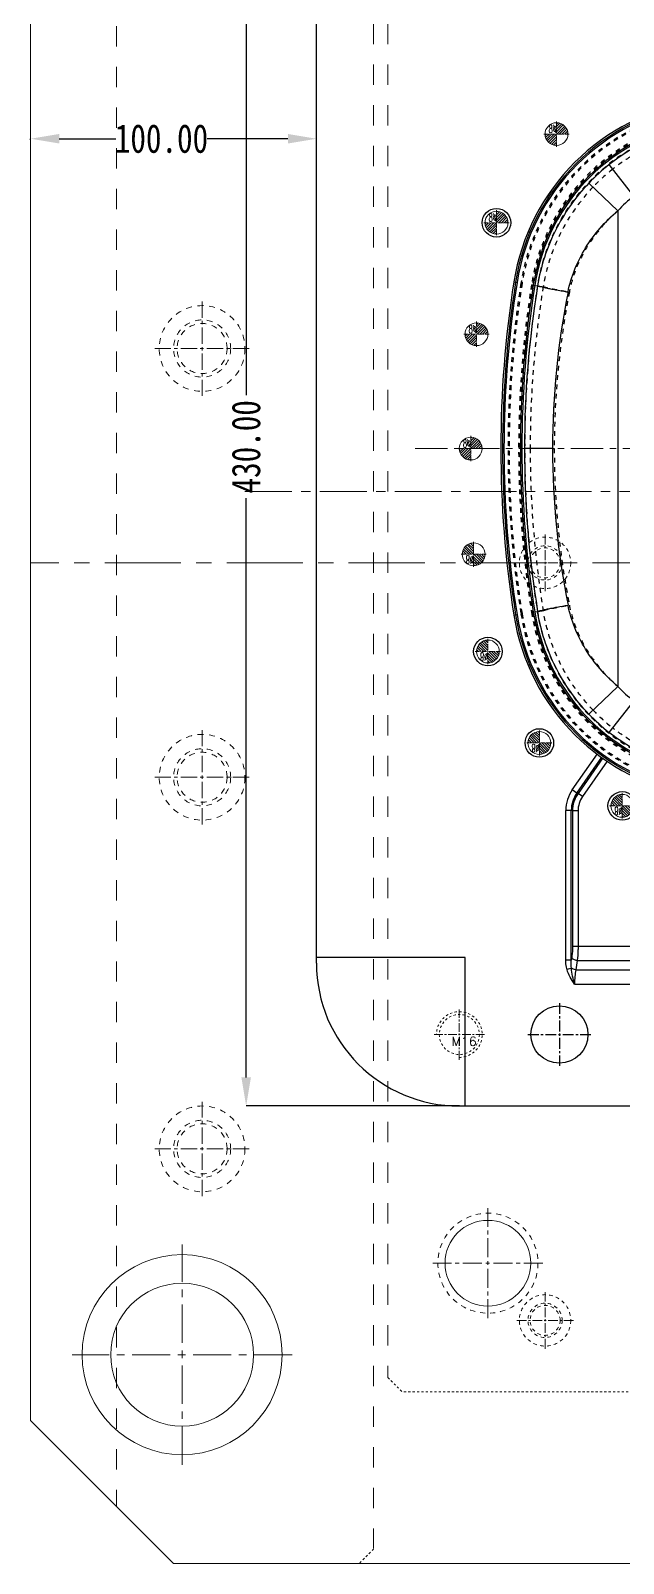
# Model space of a CAD drawing. Header units: millimetres. Extents: x -569 to 1807, y -7664 to 1724.
# Drawn here: x -42 to 166, y -1317 to -781 of the extents above; entities that cross this region are included whole.
import ezdxf
from ezdxf.enums import TextEntityAlignment as Align

# ---------------------------------------------------------------- set-up
doc = ezdxf.new("R2010")
doc.units = ezdxf.units.MM
doc.header["$LTSCALE"] = 16.335
doc.header["$PDMODE"] = 3
doc.header["$PDSIZE"] = 0.3125
doc.linetypes.add('CENTER', pattern=[0.6, 0.375, -0.075, 0.075, -0.075])
doc.linetypes.add('HIDDEN', pattern=[0.2, 0.1, -0.1])
doc.layers.get('0').update_dxf_attribs({"linetype": 'CONTINUOUS'})
doc.layers.get('Defpoints').update_dxf_attribs({"linetype": 'CONTINUOUS'})
for name, color, linetype, lineweight in [('center', 1, 'CENTER', 9), ('epin', 13, 'CONTINUOUS', 9), ('moldbase', 7, 'CONTINUOUS', 20), ('screw', 33, 'CONTINUOUS', 13)]:
    doc.layers.add(name, color=color, linetype=linetype, lineweight=lineweight)
doc.layers.add('DEFAULT_2', color=8, linetype='HIDDEN')
doc.styles.get("Standard").update_dxf_attribs({"font": 'txt', "width": 0.8})
doc.styles.add('TXT', font='txt.shx', dxfattribs={"bigfont": 'gbcbig.shx'})
doc.styles.add('TXT05', font='txt.shx', dxfattribs={"width": 0.5, "bigfont": 'gbcbig.shx'})
doc.dimstyles.get("Standard").update_dxf_attribs({"dimtxt": 0.15625, "dimasz": 0.1875, "dimexe": 0.125, "dimexo": 0.0625, "dimtad": 0, "dimtih": 1, "dimtoh": 1, "dimdsep": 46, "dimtxsty": 'Standard', "dimcen": 0.09, "dimadec": 0, "dimazin": 0, "dimtp": 0.01, "dimtm": 0.01, "dimtfac": 1, "dimtofl": 0, "dimtmove": 0, "dimatfit": 3, "dimfxl": 0, "dimtolj": 1, "dimarcsym": 0})

# ---------------------------------------------------------------- blocks, each defined once
blk = doc.blocks.new('screw_m16_g')
at = {"layer": 'screw', "color": 1, "linetype": 'CENTER', "ltscale": 0.497582}
for p, q in [((0, -8.8), (0, 8.8)), ((-8.8, 0), (8.8, 0))]:
    blk.add_line(p, q, dxfattribs=at)
at = {"layer": 'screw', "linetype": 'HIDDEN', "ltscale": 0.497582}
blk.add_circle((0, 0), 7, dxfattribs=at)
at = {"layer": 'screw', "color": 92, "linetype": 'HIDDEN', "ltscale": 0.497582}
blk.add_arc((0, 0), 8, 270, 180, dxfattribs=at)
at = {"layer": 'screw', "color": 6, "style": 'TXT'}
blk.add_text('M16', height=3.2, dxfattribs=at).set_placement((-2.72, -4))
blk = doc.blocks.new('*D17')
at = {"color": 6, "lineweight": -2}
for p, q in [((108.27, -727.21), (33.67, -727.21)), ((33.67, -737.21), (33.67, -908.59)), ((33.67, -1147.21), (33.67, -944.59)), ((108.27, -1157.21), (33.67, -1157.21))]:
    blk.add_line(p, q, dxfattribs=at)
at = {"color": 6}
for points in [[(32.01, -737.21), (35.34, -737.21), (33.67, -727.21)], [(32.01, -1147.21), (35.34, -1147.21), (33.67, -1157.21)]]:
    blk.add_solid(points, dxfattribs=at)
at = {"layer": 'Defpoints', "color": 0}
for p in [(108.27, -727.21), (33.67, -1157.21), (108.27, -1157.21, 0)]:
    blk.add_point(p, dxfattribs=at)
at = {"color": 4, "insert": (33.67, -926.59), "char_height": 10, "attachment_point": 5, "rotation": 90}
blk.add_mtext('\\A1;430.00', dxfattribs=at)
blk = doc.blocks.new('*D23')
at = {"color": 6, "lineweight": -2}
for p, q in [((-41.73, -819.24), (-41.73, -818.82)), ((-31.73, -818.82), (-11.95, -818.82)), ((48.27, -818.82), (20.05, -818.82)), ((58.27, -819.24), (58.27, -818.82))]:
    blk.add_line(p, q, dxfattribs=at)
at = {"color": 6}
for points in [[(-31.73, -817.16), (-31.73, -820.49), (-41.73, -818.82)], [(48.27, -817.16), (48.27, -820.49), (58.27, -818.82)]]:
    blk.add_solid(points, dxfattribs=at)
at = {"layer": 'Defpoints', "color": 0}
for p in [(-41.73, -818.82), (-41.73, -819.24), (58.27, -819.24)]:
    blk.add_point(p, dxfattribs=at)
at = {"color": 4, "insert": (4.05, -818.82), "char_height": 10, "attachment_point": 5}
blk.add_mtext('\\A1;100.00', dxfattribs=at)
blk = doc.blocks.new('2')
at = {"layer": 'moldbase', "color": 1, "linetype": 'CENTER', "ltscale": 0.55978}
for p, q in [((2138.27, -977.11), (2138.27, -957.31)), ((2138.27, -977.11), (2138.27, -957.31)), ((2138.27, -957.31), (2138.27, -977.11)), ((2148.17, -967.21), (2128.37, -967.21)), ((2128.37, -967.21), (2148.17, -967.21)), ((2128.37, -967.21), (2148.17, -967.21)), ((2138.27, -1242.11), (2138.27, -1222.31)), ((2128.37, -1232.21), (2148.17, -1232.21))]:
    blk.add_line(p, q, dxfattribs=at)
at = {"layer": 'moldbase', "color": 1, "linetype": 'CENTER', "ltscale": 1.08846}
for p, q in [((2118.27, -1231.46), (2118.27, -1192.96)), ((2137.52, -1212.21), (2099.02, -1212.21))]:
    blk.add_line(p, q, dxfattribs=at)
at = {"layer": 'moldbase', "color": 8, "linetype": 'HIDDEN', "ltscale": 0.746373}
for centre, radius in [((2138.27, -967.21), 9), ((2138.27, -967.21), 9), ((2138.27, -967.21), 9), ((2138.27, -967.21), 6), ((2138.27, -967.21), 6), ((2138.27, -967.21), 6), ((2138.27, -967.21), 5.25), ((2138.27, -967.21), 5.25), ((2138.27, -967.21), 5.25), ((2138.27, -1232.21), 9), ((2138.27, -1232.21), 6), ((2138.27, -1232.21), 5.25)]:
    blk.add_circle(centre, radius, dxfattribs=at)
at = {"layer": 'moldbase', "color": 8, "linetype": 'HIDDEN', "ltscale": 1.08846}
blk.add_circle((2118.27, -1212.21), 17.5, dxfattribs=at)
at = {"layer": 'moldbase'}
blk.add_circle((2118.27, -1212.21), 15, dxfattribs=at)
blk = doc.blocks.new('epin_ejp_8')
at = {"layer": 'epin'}
h = blk.add_hatch(dxfattribs=at)
h.set_pattern_fill('_ANSI31', color=123, scale=0.2, angle=90, style=0)
h.set_pattern_definition([(135, (-263.1036, 1313.3417), (-0.4490128, -0.4490128), [])])
h.paths.add_polyline_path([(0, 4, 0.414214), (-4, 0), (0, 0)])
h.paths.add_polyline_path([(4, 0), (0, 0), (0, -4, 0.414214)])
at = {"layer": 'epin', "color": 1, "linetype": 'CENTER', "ltscale": 0.248791}
for p, q in [((-4.4, 0), (4.4, 0)), ((0, -4.4), (0, 4.4))]:
    blk.add_line(p, q, dxfattribs=at)
at = {"layer": 'epin'}
blk.add_circle((0, 0), 4, dxfattribs=at)
at = {"layer": 'epin', "color": 6, "style": 'TXT05', "width": 0.5}
blk.add_text('%%c8', height=2.8, dxfattribs=at).set_placement((1.33, 1.8), align=Align.MIDDLE)
blk = doc.blocks.new('12')
at = {"layer": 'epin', "color": 4, "xscale": -1}
for p in [(-2647.62, 2368.4), (-2617.62, 2370.4), (-2711.62, 2358.4), (-2742.62, 2340.4), (-2763.62, 2309.4), (-2770.62, 2270.4), (-2772.62, 2230.4, 0)]:
    blk.add_blockref('epin_ejp_8', p, dxfattribs=at)
at = {"layer": 'epin', "color": 4}
for p in [(-2585.62, 2370.4), (-2555.62, 2368.4), (-2491.62, 2358.4), (-2460.62, 2340.4), (-2439.62, 2309.4), (-2432.62, 2270.4), (-2430.62, 2230.4, 0)]:
    blk.add_blockref('epin_ejp_8', p, dxfattribs=at)
at = {"layer": 'epin', "color": 4, "rotation": 180}
for p in [(-2771.62, 2193.4), (-2766.62, 2159.4), (-2748.62, 2127.4), (-2719.62, 2105.4)]:
    blk.add_blockref('epin_ejp_8', p, dxfattribs=at)
at = {"layer": 'epin', "color": 4, "xscale": -1, "rotation": 180}
for p in [(-2431.62, 2193.4), (-2436.62, 2159.4), (-2454.62, 2127.4), (-2483.62, 2105.4)]:
    blk.add_blockref('epin_ejp_8', p, dxfattribs=at)
at = {"layer": 'epin'}
for p in [(-2676.62, 2094.9), (-2641.62, 2091.9)]:
    blk.add_blockref('epin_ejp_8', p, dxfattribs=at)
at = {"layer": 'epin', "xscale": -1}
for p in [(-2526.62, 2094.9), (-2561.62, 2091.9)]:
    blk.add_blockref('epin_ejp_8', p, dxfattribs=at)

msp = doc.modelspace()

# ---------------------------------------------------------------- linework, layer by layer
for p, q in [((58.267, -1107.21), (58.267, -777.21)), ((110.267, -1105.21), (58.267, -1105.21)), ((110.267, -1157.21), (110.267, -1105.21)), ((108.267, -1157.21, 0), (458.267, -1157.21, 0))]:
    msp.add_line(p, q)
at = {"color": 7, "linetype": 'Continuous'}
for p, q in [((169.352, -838.881), (160.713, -827.874)), ((153.607, -834.322), (163.726, -843.987)), ((163.726, -843.987), (163.726, -1010.434)), ((127.354, -868.927), (128.448, -869.1)), ((134.141, -869.999), (135.651, -870.237)), ((140.897, -927.21), (131.055, -927.21)), ((127.354, -985.493), (128.448, -985.32)), ((134.141, -984.421), (135.651, -984.183)), ((163.726, -1010.434), (153.607, -1020.098)), ((160.713, -1026.546), (169.352, -1015.539)), ((147.792, -1046.607), (156.638, -1033.973)), ((149.374, -1047.715), (158.165, -1035.161)), ((158.473, -1035.447), (149.792, -1047.846)), ((160.035, -1036.586), (151.374, -1048.954)), ((149.374, -1047.715), (147.792, -1046.607)), ((149.792, -1047.846), (149.374, -1047.715)), ((151.374, -1048.954), (149.792, -1047.846)), ((145.521, -1106.195), (145.521, -1053.809)), ((147.453, -1053.809), (145.521, -1053.809)), ((147.87, -1053.941), (147.453, -1053.809)), ((147.453, -1106.195), (147.453, -1053.809)), ((147.87, -1053.941), (147.87, -1101.354)), ((149.802, -1053.941), (147.87, -1053.941)), ((149.802, -1053.941), (149.802, -1101.354)), ((270.599, -1101.354), (147.87, -1101.354)), ((147.453, -1106.195), (145.521, -1106.195)), ((147.483, -1108.998), (145.946, -1109.451)), ((147.583, -1105.354), (147.453, -1106.195)), ((149.515, -1106.354), (149.021, -1109.546)), ((149.021, -1109.546), (417.514, -1109.546)), ((149.515, -1106.354), (271.204, -1106.354)), ((148.59, -1114.546), (417.944, -1114.546))]:
    msp.add_line(p, q, dxfattribs=at)
at = {"color": 1, "linetype": 'CENTER', "ltscale": 0.621977}
for p, q in [((143.267, -1121.21), (143.267, -1143.21)), ((132.267, -1132.21), (154.267, -1132.21))]:
    msp.add_line(p, q, dxfattribs=at)
for centre, radius in [((121.267, -848.21), 5), ((118.267, -998.21), 5), ((136.267, -1030.21), 5), ((165.267, -1052.21), 5), ((143.267, -1132.21), 10)]:
    msp.add_circle(centre, radius)
at = {"color": 7, "linetype": 'Continuous'}
for centre, radius, start, end in [((202.214, -880.748), 75.788, 98.74901, 171.02639), ((202.214, -880.748), 75.181, 98.74901, 171.02639), ((202.214, -880.748), 74.68, 98.74901, 171.02639), ((202.214, -880.748), 68.917, 98.74901, 171.02639), ((202.214, -880.748), 68.417, 98.74901, 171.02639), ((202.214, -880.748), 67.217, 128.12857, 136.31444), ((202.214, -880.748), 53.224, 128.12857, 136.31444), ((496.438, -927.21), 373.658, 171.02639, 188.97361), ((496.438, -927.21), 373.051, 171.02639, 188.97361), ((496.438, -927.21), 372.55, 171.02639, 188.97361), ((496.438, -927.21), 366.786, 171.02639, 188.97361), ((496.438, -927.21), 366.286, 171.02639, 188.97361), ((487.555, -927.297), 356.499, 170.78984, 179.98598), ((422.699, -927.364), 281.802, 168.75677, 179.96865), ((487.558, -927.123), 356.503, 180.01407, 189.21011), ((422.699, -927.056), 281.802, 180.03135, 191.24323), ((202.214, -973.672), 75.788, 188.97361, 261.25099), ((202.214, -973.672), 75.181, 188.97361, 261.25099), ((202.214, -973.672), 74.68, 188.97361, 261.25099), ((202.214, -973.672), 68.917, 188.97361, 261.25099), ((202.214, -973.672), 68.417, 188.97361, 261.25099), ((202.214, -973.672), 53.224, 223.68556, 231.87143), ((202.214, -973.672), 67.217, 223.68556, 231.87143), ((158.058, -1053.803), 12.537, 144.97075, 180.02925), ((157.928, -1053.762), 10.475, 144.74127, 180.25873), ((158.614, -1053.978), 10.744, 145.20036, 179.79964), ((158.481, -1053.936), 8.679, 144.97074, 180.02926)]:
    msp.add_arc(centre, radius, start, end, dxfattribs=at)
msp.add_arc((108.267, -1107.21, 0), 50, 180, 270)
for points, knots in [([(191.975, -814.218), (189.138, -814.661), (183.514, -815.917), (175.395, -818.869), (167.719, -822.832), (162.973, -826.1), (160.713, -827.874)], [0, 0, 0, 0, 0.2500009, 0.4999566, 0.7499293, 1, 1, 1, 1]), ([(153.607, -834.322), (151.261, -836.778), (146.925, -842.04), (141.669, -850.805), (137.789, -860.258), (136.191, -866.886), (135.651, -870.237)], [0, 0, 0, 0, 0.2501601, 0.5000992, 0.7499868, 1, 1, 1, 1]), ([(146.305, -872.42), (146.84, -869.717), (148.441, -864.364), (152.271, -856.842), (157.396, -849.945), (161.515, -845.881), (163.726, -843.987)], [0, 0, 0, 0, 0.2435732, 0.4906519, 0.7426192, 1, 1, 1, 1]), ([(135.651, -870.237), (135.696, -870.261), (135.814, -870.309), (136.033, -870.382), (136.333, -870.468), (136.897, -870.614), (137.805, -870.822), (139.116, -871.1), (140.687, -871.41), (142.457, -871.742), (144.351, -872.083), (145.648, -872.308), (146.305, -872.42)], [0, 0, 0, 0, 0.0138948, 0.03501, 0.0636121, 0.0999253, 0.195734, 0.3201484, 0.4694134, 0.6371839, 0.8164319, 1, 1, 1, 1]), ([(135.651, -984.183), (135.698, -984.158), (135.821, -984.108), (136.051, -984.033), (136.364, -983.944), (136.95, -983.793), (137.882, -983.581), (139.217, -983.3), (140.795, -982.99), (143.183, -982.542), (145.041, -982.216), (146.305, -982)], [0, 0, 0, 0, 0.0145045, 0.0366283, 0.066538, 0.1043537, 0.2032952, 0.330132, 0.4801566, 0.6465573, 1, 1, 1, 1]), ([(153.607, -1020.098), (151.261, -1017.642), (146.925, -1012.38), (141.669, -1003.616), (137.789, -994.163), (136.191, -987.534), (135.651, -984.183)], [0, 0, 0, 0, 0.2501587, 0.5000965, 0.7499852, 1, 1, 1, 1]), ([(163.726, -1010.433), (161.515, -1008.539), (157.396, -1004.476), (152.271, -997.579), (148.441, -990.057), (146.84, -984.703), (146.305, -982)], [0, 0, 0, 0, 0.2573808, 0.5093481, 0.7564268, 1, 1, 1, 1]), ([(191.975, -1040.202), (189.138, -1039.759), (183.514, -1038.503), (175.395, -1035.551), (167.719, -1031.588), (162.973, -1028.32), (160.713, -1026.546)], [0, 0, 0, 0, 0.2500015, 0.4999577, 0.7499299, 1, 1, 1, 1]), ([(147.87, -1101.354), (147.87, -1101.703), (147.846, -1103.04), (147.734, -1104.377), (147.583, -1105.354)], [0, 0, 0, 0, 0.2610158, 1, 1, 1, 1]), ([(149.802, -1101.354), (149.802, -1101.789), (149.778, -1103.459), (149.666, -1105.129), (149.515, -1106.354)], [0, 0, 0, 0, 0.2610214, 1, 1, 1, 1]), ([(145.946, -1109.451), (145.868, -1109.188), (145.61, -1108.121), (145.521, -1107.018), (145.521, -1106.195)], [0, 0, 0, 0, 0.2502584, 1, 1, 1, 1]), ([(148.59, -1114.546), (148.036, -1113.761), (146.988, -1112.148), (146.217, -1110.372), (145.946, -1109.451)], [0, 0, 0, 0, 0.5002331, 1, 1, 1, 1]), ([(148.59, -1114.546), (148.331, -1113.629), (147.875, -1111.797), (147.568, -1109.93), (147.483, -1108.998)], [0, 0, 0, 0, 0.5045592, 1, 1, 1, 1]), ([(149.021, -1109.546), (148.732, -1109.512), (148.193, -1109.391), (147.69, -1109.151), (147.483, -1108.998)], [0, 0, 0, 0, 0.5311294, 1, 1, 1, 1]), ([(149.515, -1106.354), (149.294, -1106.328), (148.87, -1106.243), (148.298, -1106.024), (147.851, -1105.737), (147.639, -1105.483), (147.583, -1105.354)], [0, 0, 0, 0, 0.2962476, 0.573996, 0.8118017, 1, 1, 1, 1]), ([(149.021, -1109.546), (148.873, -1110.34), (148.659, -1112.004), (148.59, -1113.679), (148.59, -1114.546)], [0, 0, 0, 0, 0.482602, 1, 1, 1, 1])]:
    msp.add_open_spline(points, degree=3, knots=knots, dxfattribs=at)
msp.add_open_spline([(147.483, -1108.998), (147.382, -1108.069), (147.391, -1107.128), (147.453, -1106.195)], degree=3, dxfattribs=at)
at = {"layer": 'center', "color": 1, "linetype": 'CENTER', "ltscale": 1.853314}
msp.add_line((92.78, -927.21, 0), (473.754, -927.21, 0), dxfattribs=at)
at = {"layer": 'center', "color": 1, "linetype": 'CENTER', "ltscale": 2.674503}
msp.add_line((33.267, -942.21), (533.267, -942.21), dxfattribs=at)
at = {"layer": 'DEFAULT_2', "color": 8, "linetype": 'HIDDEN'}
for p, q in [((130.226, -869.381), (129.836, -869.319)), ((133.515, -869.9), (133.906, -869.962)), ((135.651, -870.237), (137.626, -870.549)), ((140.897, -927.21), (141.49, -927.21)), ((130.226, -985.039), (129.836, -985.101)), ((133.515, -984.52), (133.906, -984.458)), ((135.651, -984.183), (137.626, -983.871))]:
    msp.add_line(p, q, dxfattribs=at)
for centre, radius, start, end in [((202.214, -880.748), 73.275, 98.74901, 171.02639), ((202.214, -880.748), 72.88, 98.74901, 171.02639), ((202.214, -880.748), 69.551, 98.74901, 171.02639), ((202.214, -880.748), 69.155, 98.74901, 171.02639), ((202.214, -880.748), 67.446, 98.74901, 171.02639), ((202.214, -880.748), 65.218, 128.12857, 136.31443), ((496.438, -927.21), 371.145, 171.02639, 188.97361), ((496.438, -927.21), 370.749, 171.02639, 188.97361), ((496.438, -927.21), 367.42, 171.02639, 188.97361), ((496.438, -927.21), 367.025, 171.02639, 188.97361), ((496.438, -927.21), 365.316, 171.02639, 188.97361), ((487.558, -927.298), 354.504, 170.78858, 179.98587), ((430.559, -927.354), 289.069, 169.04502, 179.97148), ((487.555, -927.123), 354.501, 180.01409, 189.21146), ((430.559, -927.066), 289.069, 180.02852, 190.95498), ((202.214, -973.672), 73.275, 188.97361, 261.25099), ((202.214, -973.672), 72.88, 188.97361, 261.25099), ((202.214, -973.672), 69.551, 188.97361, 261.25099), ((202.214, -973.672), 69.155, 188.97361, 261.25099), ((202.214, -973.672), 67.446, 188.97361, 261.25099), ((202.214, -973.672), 65.218, 223.68557, 231.87143)]:
    msp.add_arc(centre, radius, start, end, dxfattribs=at)
for points, knots in [([(192.279, -816.194), (189.526, -816.624), (184.069, -817.843), (176.193, -820.708), (168.745, -824.554), (164.14, -827.725), (161.947, -829.446)], [0, 0, 0, 0, 0.2500017, 0.4999543, 0.7499252, 1, 1, 1, 1]), ([(155.052, -835.702), (152.776, -838.086), (148.568, -843.192), (143.467, -851.695), (139.702, -860.866), (138.15, -867.298), (137.626, -870.549)], [0, 0, 0, 0, 0.2501691, 0.5001037, 0.7499841, 1, 1, 1, 1]), ([(163.726, -843.987), (161.568, -845.884), (157.55, -849.958), (152.56, -856.856), (148.833, -864.376), (147.278, -869.72), (146.758, -872.42)], [0, 0, 0, 0, 0.2559353, 0.5074846, 0.7551113, 1, 1, 1, 1]), ([(137.626, -870.549), (137.665, -870.571), (137.772, -870.613), (138.08, -870.714), (138.649, -870.861), (139.538, -871.066), (140.682, -871.306), (142.034, -871.572), (144.082, -871.955), (145.674, -872.235), (146.758, -872.42)], [0, 0, 0, 0, 0.0145046, 0.0366285, 0.1043483, 0.2032904, 0.330128, 0.4801534, 0.6465552, 1, 1, 1, 1]), ([(137.626, -983.871), (137.664, -983.85), (137.765, -983.809), (138.06, -983.712), (138.608, -983.569), (139.471, -983.369), (140.596, -983.132), (141.942, -982.866), (144.02, -982.476), (145.645, -982.19), (146.757, -982)], [0, 0, 0, 0, 0.0138949, 0.0350102, 0.0999202, 0.1957296, 0.3201449, 0.469411, 0.6371828, 1, 1, 1, 1]), ([(155.052, -1018.718), (152.776, -1016.334), (148.568, -1011.229), (143.467, -1002.725), (139.702, -993.554), (138.15, -987.123), (137.626, -983.871)], [0, 0, 0, 0, 0.2501705, 0.5001064, 0.7499858, 1, 1, 1, 1]), ([(146.758, -982), (147.278, -984.7), (148.833, -990.044), (152.56, -997.565), (157.55, -1004.462), (161.568, -1008.536), (163.726, -1010.433)], [0, 0, 0, 0, 0.2448887, 0.4925154, 0.7440647, 1, 1, 1, 1]), ([(192.279, -1038.226), (189.526, -1037.796), (184.069, -1036.577), (176.193, -1033.712), (168.745, -1029.866), (164.14, -1026.695), (161.947, -1024.974)], [0, 0, 0, 0, 0.2500011, 0.4999531, 0.7499244, 1, 1, 1, 1])]:
    msp.add_open_spline(points, degree=3, knots=knots, dxfattribs=at)
at = {"layer": 'moldbase', "color": 8, "linetype": 'HIDDEN', "ltscale": 4.353841}
for p, q in [((78.267, -622.21), (78.267, -1312.21)), ((83.267, -622.21), (83.267, -1252.21)), ((-11.733, -637.21), (-11.733, -1297.21))]:
    msp.add_line(p, q, dxfattribs=at)
at = {"layer": 'moldbase'}
for p, q in [((-41.733, -667.21), (-41.733, -1267.21)), ((-41.733, -1267.21), (8.267, -1317.21)), ((558.267, -1317.21), (8.267, -1317.21))]:
    msp.add_line(p, q, dxfattribs=at)
at = {"layer": 'moldbase', "color": 1, "linetype": 'CENTER', "ltscale": 0.932966}
for p, q in [((18.267, -875.71), (18.267, -908.71)), ((34.767, -892.21), (1.767, -892.21)), ((18.267, -1058.71), (18.267, -1025.71)), ((34.767, -1042.21), (1.767, -1042.21)), ((18.267, -1188.71), (18.267, -1155.71)), ((34.767, -1172.21), (1.767, -1172.21))]:
    msp.add_line(p, q, dxfattribs=at)
at = {"layer": 'moldbase', "color": 1, "linetype": 'CENTER', "ltscale": 4.353841}
msp.add_line((608.267, -967.21), (-41.733, -967.21), dxfattribs=at)
at = {"layer": 'moldbase', "color": 1, "linetype": 'CENTER', "ltscale": 2.176921}
for p, q in [((11.267, -1282.71), (11.267, -1205.71)), ((49.767, -1244.21), (-27.233, -1244.21))]:
    msp.add_line(p, q, dxfattribs=at)
at = {"layer": 'moldbase', "color": 8, "linetype": 'HIDDEN', "ltscale": 0.466483}
for p, q in [((83.267, -1252.21), (88.267, -1257.21)), ((478.267, -1257.21), (88.267, -1257.21)), ((78.267, -1312.21), (73.267, -1317.21))]:
    msp.add_line(p, q, dxfattribs=at)
at = {"layer": 'moldbase', "color": 8, "linetype": 'HIDDEN', "ltscale": 1.243955}
for centre, radius in [((18.267, -892.21), 15), ((18.267, -892.21), 10), ((18.267, -892.21), 8.75), ((18.267, -1042.21), 15), ((18.267, -1042.21), 10), ((18.267, -1042.21), 8.75), ((18.267, -1172.21), 15), ((18.267, -1172.21), 10), ((18.267, -1172.21), 8.75)]:
    msp.add_circle(centre, radius, dxfattribs=at)
at = {"layer": 'moldbase'}
for radius in [35, 25]:
    msp.add_circle((11.267, -1244.21), radius, dxfattribs=at)

# ---------------------------------------------------------------- block references
for name, p in [('2', (-2000, 0)), ('12', (2884.883, -3157.605))]:
    msp.add_blockref(name, p)
at = {"layer": 'screw'}
msp.add_blockref('screw_m16_g', (108.267, -1132.21, 0), dxfattribs=at)

# ---------------------------------------------------------------- dimensions: what is measured, and where the dimension line sits
dim = msp.add_linear_dim(base=(33.673, -1157.21), p1=(108.267, -727.21), p2=(108.267, -1157.21, 0), angle=90, dimstyle='Standard', override={"dimtxt": 10, "dimasz": 10, "dimexe": 0, "dimexo": 0, "dimgap": 0, "dimtih": 0, "dimtoh": 0, "dimzin": 0, "dimcen": 0, "dimclrd": 6, "dimclre": 6, "dimclrt": 4, "dimadec": 2, "dimtp": 0, "dimtm": 0, "dimtzin": 0})
dim.commit()
dim.dimension.update_dxf_attribs({"geometry": '*D17', "text_midpoint": (33.673, -926.589), "dimtype": 160})
dim = msp.add_linear_dim(base=(-41.733, -818.825), p1=(58.267, -819.238), p2=(-41.733, -819.238), dimstyle='Standard', override={"dimtxt": 10, "dimasz": 10, "dimexe": 0, "dimexo": 0, "dimgap": 0, "dimtih": 0, "dimtoh": 0, "dimzin": 0, "dimcen": 0, "dimclrd": 6, "dimclre": 6, "dimclrt": 4, "dimadec": 2, "dimtp": 0, "dimtm": 0, "dimtzin": 0})
dim.commit()
dim.dimension.update_dxf_attribs({"geometry": '*D23', "text_midpoint": (4.053, -818.825), "dimtype": 160})

doc.saveas('drawing.dxf')
